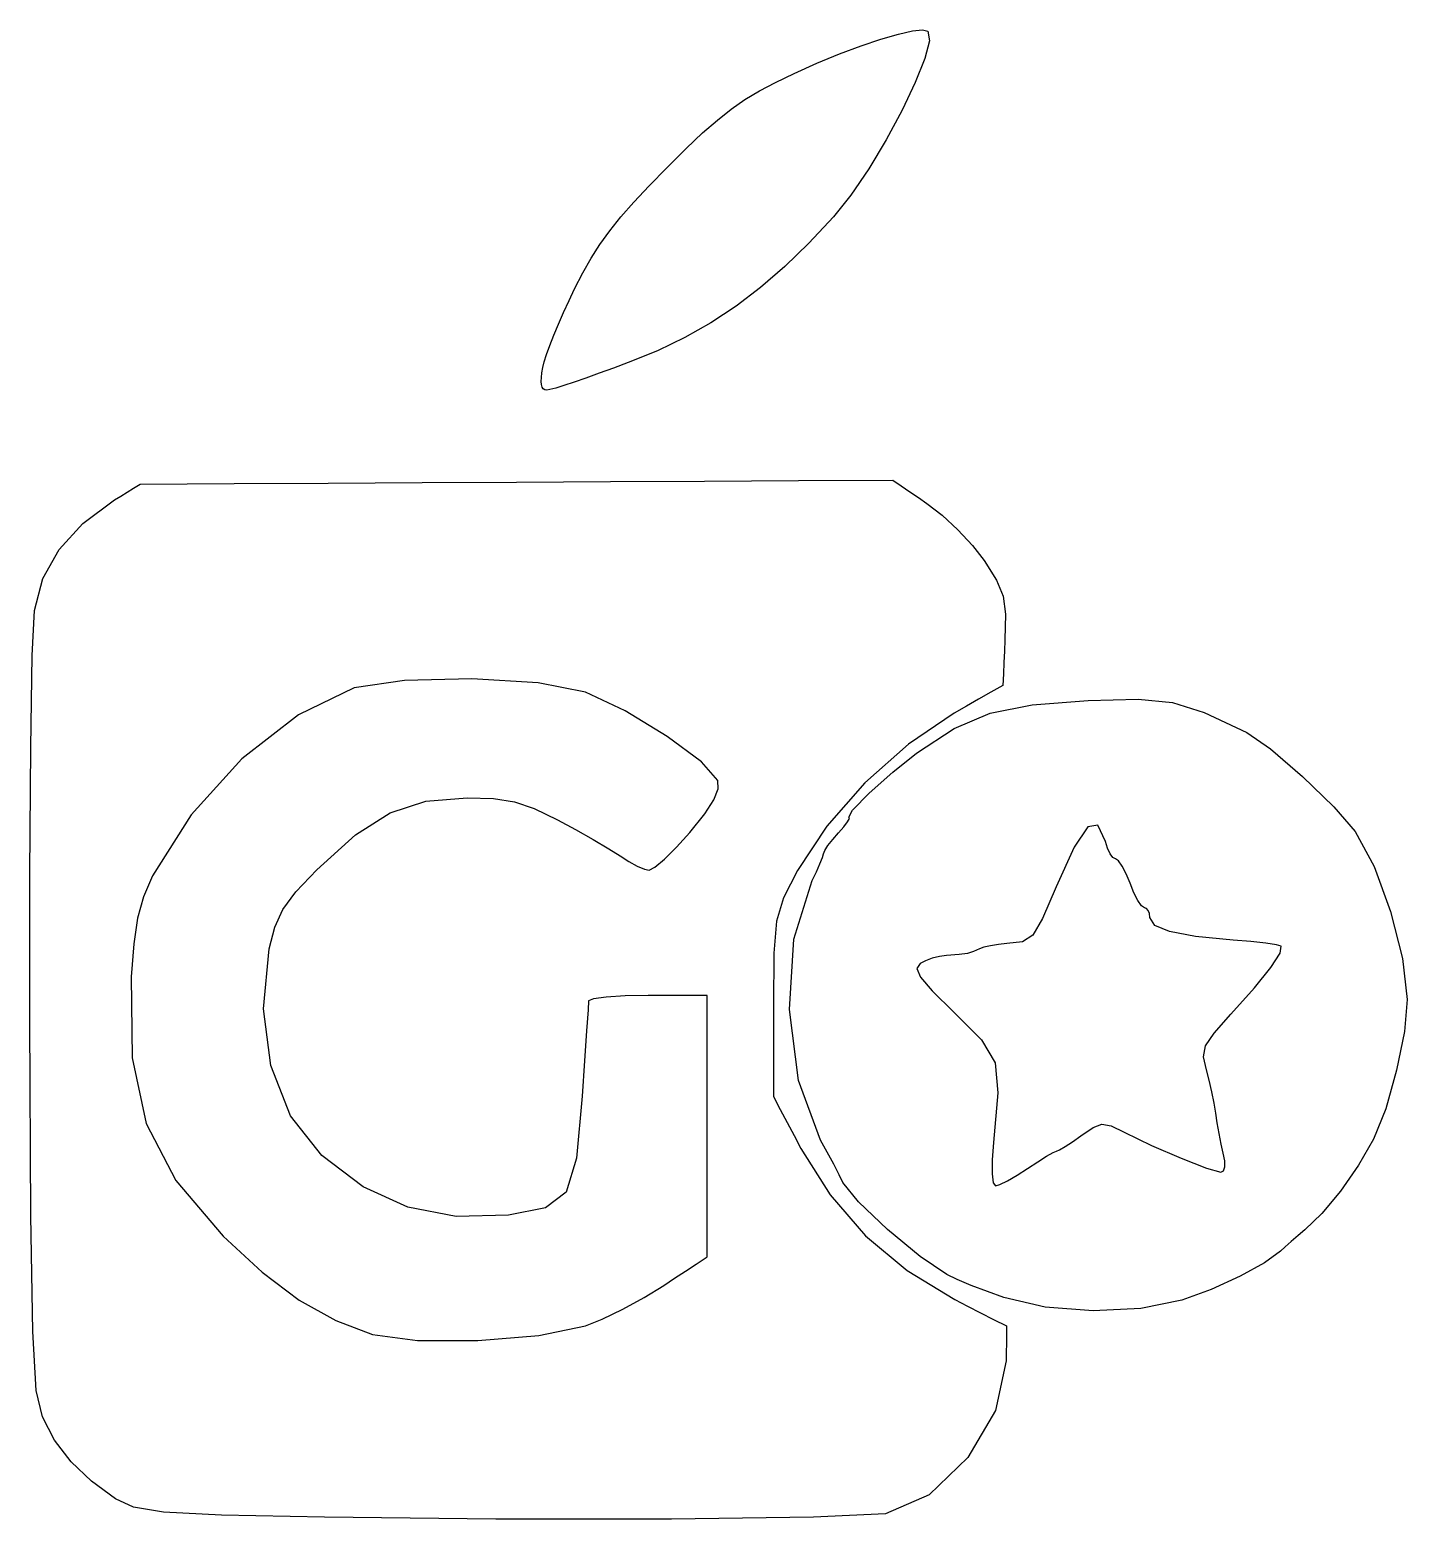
# Model space of a CAD drawing. Extents: x -19 to 53.4, y -27.2 to 51.2.
import ezdxf

# ---------------------------------------------------------------- set-up
doc = ezdxf.new("R2010")
doc.units = 0
doc.layers.add('Negro', color=7, linetype='CONTINUOUS')
doc.layers.add('rojo', color=7, linetype='CONTINUOUS')

msp = doc.modelspace()

# ---------------------------------------------------------------- linework, layer by layer
at = {"layer": 'Negro', "color": 7}
for points in [[(7.973714, 33.38333), (8.048966, 33.682565), (8.176457, 34.078359), (8.349296, 34.553703), (8.560598, 35.091601), (8.803479, 35.675048), (9.071048, 36.287044), (9.356423, 36.910583), (9.652714, 37.528664), (10.081858, 38.366155), (10.517666, 39.134133), (10.982105, 39.861453), (11.497152, 40.576977), (12.084783, 41.309558), (12.766974, 42.088054), (13.565694, 42.941327), (14.502923, 43.898233), (15.51264, 44.898832), (16.382305, 45.723528), (17.157192, 46.405865), (17.882576, 46.979391), (18.603736, 47.477652), (19.365945, 47.934194), (20.214482, 48.382563), (21.194623, 48.856305), (22.389595, 49.392671), (23.575933, 49.881028), (24.712851, 50.308476), (25.759548, 50.662112), (26.675238, 50.929038), (27.419125, 51.096353), (27.950417, 51.151161), (28.228318, 51.080554), (28.302579, 50.574846), (28.06214, 49.636), (27.565147, 48.378454), (26.869748, 46.916656), (26.034085, 45.365046), (25.116304, 43.838066), (24.174554, 42.450156), (23.266984, 41.315759), (21.972704, 39.934659), (20.698982, 38.70003), (19.427701, 37.599002), (18.140745, 36.618703), (16.820004, 35.746269), (15.447365, 34.968823), (14.00471, 34.273501), (12.473928, 33.647434), (11.690293, 33.355478), (10.942057, 33.083111), (10.246823, 32.83629), (9.6222, 32.62098), (9.085786, 32.443141), (8.655191, 32.308732), (8.348015, 32.223713), (8.181865, 32.194051), (8.082316, 32.212226), (8.003895, 32.267017), (7.946542, 32.358745), (7.910198, 32.487754), (7.894788, 32.654378), (7.900292, 32.858956), (7.926623, 33.101822), (7.973714, 33.38333)], [(-3.505803, -27.086966), (-8.914627, -26.966779), (-11.975519, -26.814343), (-13.546043, -26.553047), (-14.483768, -26.106287), (-15.752043, -25.193521), (-16.828778, -24.160093), (-17.696616, -23.025354), (-18.338201, -21.808657), (-18.656436, -20.418696), (-18.84616, -17.311057), (-18.946854, -11.237685), (-18.997995, -0.950524), (-18.997205, 6.759318), (-18.950763, 13.394004), (-18.866704, 18.24613), (-18.753064, 20.608301), (-18.304751, 22.295702), (-17.459612, 23.81826), (-16.207905, 25.189423), (-14.539886, 26.422629), (-14.205665, 26.630463), (-13.871444, 26.838298), (-13.537223, 27.046132), (-13.203002, 27.253966), (-8.255363, 27.280495), (-3.307723, 27.307052), (1.639916, 27.333581), (6.587555, 27.360138), (11.535195, 27.386695), (16.482833, 27.413224), (21.430474, 27.439781), (26.378111, 27.466338), (26.827974, 27.159227), (27.277833, 26.852115), (27.727695, 26.545004), (28.177557, 26.237892), (28.971291, 25.620624), (29.802243, 24.848047), (30.571849, 24.018807), (31.181534, 23.231554), (31.831647, 22.201629), (32.180248, 21.35748), (32.303943, 20.408237), (32.279333, 19.06303), (32.252663, 18.465374), (32.225993, 17.867717), (32.199295, 17.270061), (32.172625, 16.672405), (31.532243, 16.308214), (30.891864, 15.944023), (30.251482, 15.579832), (29.6111, 15.215641), (27.198619, 13.581755), (24.908434, 11.543318), (22.911212, 9.271895), (21.377625, 6.939049), (20.63884, 5.49391), (20.258721, 4.265495), (20.118516, 2.59137), (20.099466, -0.190915), (20.10003, -1.380194), (20.100595, -2.569475), (20.101159, -3.758754), (20.101723, -4.948036), (20.464531, -5.634157), (20.827339, -6.320282), (21.190147, -7.006404), (21.552955, -7.692525), (23.08779, -10.133138), (24.950417, -12.273384), (27.134707, -14.107247), (29.634533, -15.628707), (30.313924, -15.977481), (30.993314, -16.326251), (31.672708, -16.675024), (32.352099, -17.023797), (32.351816, -17.481211), (32.351534, -17.938629), (32.35097, -18.396043), (32.350687, -18.853458), (31.788292, -21.459421), (30.32423, -23.945144), (28.285765, -25.896118), (26.000159, -26.897841), (22.217589, -27.078833), (14.739188, -27.179008), (5.514817, -27.185866), (-3.505655, -27.086924), (-3.505684, -27.086924), (-3.505713, -27.086924), (-3.505742, -27.086924), (-3.505803, -27.086966)], [(10.216656, -17.01982), (11.107544, -16.657249), (12.180683, -16.13511), (13.300995, -15.523241), (14.333395, -14.891478), (14.905163, -14.516673), (15.476931, -14.141865), (16.048702, -13.76706), (16.62047, -13.392254), (16.62047, -11.673479), (16.62047, -9.954703), (16.62047, -8.235927), (16.62047, -6.517152), (16.62047, -4.798376), (16.62047, -3.0796), (16.62047, -1.360828), (16.62047, 0.357948), (15.842863, 0.357948), (15.065259, 0.357948), (14.287652, 0.357948), (13.510045, 0.357948), (12.301254, 0.336302), (11.309316, 0.277337), (10.636738, 0.190071), (10.386026, 0.083507), (10.355134, -0.397829), (10.281076, -1.505512), (10.174943, -3.074693), (10.047839, -4.94052), (9.747797, -8.189084), (9.207376, -9.980682), (8.116666, -10.814056), (6.165751, -11.187946), (3.419864, -11.263743), (0.883914, -10.772521), (-1.463137, -9.707584), (-3.642328, -8.062222), (-5.28247, -5.962001), (-6.322786, -3.330107), (-6.71705, -0.347452), (-6.419034, 2.805035), (-6.120966, 3.959408), (-5.69347, 4.887936), (-5.000565, 5.815942), (-3.90627, 6.96875), (-1.876874, 8.804331), (-0.044663, 9.971289), (1.832264, 10.585803), (3.995808, 10.764057), (5.392397, 10.72027), (6.49051, 10.551524), (7.530549, 10.199206), (8.752927, 9.604702), (9.692058, 9.09596), (10.626045, 8.566901), (11.446817, 8.080081), (12.046317, 7.698068), (12.506432, 7.407247), (12.947689, 7.168727), (13.319991, 7.007146), (13.573235, 6.947148), (13.874391, 7.103652), (14.377148, 7.531662), (15.011482, 8.165744), (15.707365, 8.940473), (16.490944, 9.910747), (16.978328, 10.653593), (17.198247, 11.22229), (17.179451, 11.670123), (16.31725, 12.647631), (14.515925, 13.983772), (12.305665, 15.324726), (10.216667, 16.316672), (7.736651, 16.807823), (4.245714, 17.01881), (0.699617, 16.932676), (-1.945876, 16.532459), (-4.870881, 15.127311), (-7.840826, 12.798267), (-10.511714, 9.86617), (-12.539547, 6.651865), (-13.011129, 5.551624), (-13.330094, 4.419631), (-13.534204, 3.077252), (-13.661222, 1.34585), (-13.607725, -2.917673), (-12.872539, -6.367295), (-11.325533, -9.370991), (-8.836574, -12.296733), (-6.787422, -14.188858), (-4.826444, -15.658795), (-2.903917, -16.739198), (-0.970118, -17.462717), (1.393519, -17.781151), (4.568698, -17.792779), (7.771164, -17.52865), (10.216667, -17.019812), (10.216656, -17.01982)]]:
    msp.add_lwpolyline(points, dxfattribs=at)
at = {"layer": 'rojo', "color": 7}
for points in [[(32.218924, -15.52752), (31.359447, -15.217761), (30.507091, -14.886982), (29.760331, -14.574782), (29.217648, -14.320757), (27.824843, -13.376933), (26.105694, -11.949111), (24.577134, -10.495856), (23.75609, -9.475747), (23.560544, -9.073738), (23.273377, -8.520179), (22.933223, -7.888083), (22.578715, -7.250472), (21.418404, -4.111399), (20.944618, -0.385747), (21.177028, 3.320836), (22.135299, 6.402688), (22.363301, 6.863306), (22.552232, 7.282318), (22.682435, 7.613523), (22.734256, 7.81072), (22.80101, 7.983739), (22.971879, 8.249116), (23.220997, 8.570702), (23.522495, 8.912349), (23.80558, 9.232039), (24.004561, 9.493837), (24.101234, 9.670728), (24.077386, 9.735696), (24.261471, 10.105655), (25.138869, 11.003542), (26.374576, 12.111378), (27.633589, 13.111181), (29.614441, 14.395069), (31.507769, 15.199967), (33.71732, 15.649298), (36.646841, 15.866485), (39.290405, 15.936798), (41.085632, 15.77699), (42.750494, 15.243121), (45.002972, 14.191254), (46.240615, 13.330995), (47.928874, 11.87726), (49.578068, 10.277997), (50.698502, 8.981158), (51.688379, 7.136793), (52.55875, 4.775327), (53.181857, 2.309656), (53.429958, 0.152685), (53.282204, -1.530827), (52.874791, -3.576746), (52.301278, -5.597229), (51.655224, -7.204425), (50.863373, -8.572206), (49.920838, -9.927023), (48.94536, -11.112909), (48.054681, -11.973901), (47.693953, -12.268948), (47.330126, -12.578128), (47.005598, -12.864744), (46.762755, -13.092111), (45.929914, -13.7026), (44.644344, -14.406809), (43.121411, -15.097754), (41.57649, -15.668442), (39.424082, -16.102511), (36.913346, -16.220192), (34.394786, -16.026771), (32.218924, -15.52752)], [(33.464873, -8.743882), (34.00263, -8.388672), (34.470278, -8.097782), (34.817626, -7.901237), (34.994483, -7.82905), (35.151311, -7.765215), (35.444125, -7.591402), (35.831063, -7.334163), (36.270263, -7.020041), (36.910583, -6.577432), (37.376114, -6.408524), (37.856787, -6.497216), (38.542522, -6.827404), (39.975866, -7.522089), (41.543224, -8.203032), (42.882806, -8.721025), (43.632828, -8.926847), (43.768721, -8.855529), (43.836514, -8.653803), (43.833974, -8.340019), (43.758615, -7.932522), (43.649996, -7.458874), (43.538738, -6.904279), (43.4379, -6.337777), (43.360546, -5.828408), (43.275902, -5.305312), (43.155224, -4.701427), (43.014598, -4.091503), (42.870123, -3.550293), (42.726672, -2.866192), (42.832026, -2.29112), (43.279444, -1.613766), (44.162193, -0.622833), (45.39385, 0.75381), (46.265965, 1.838681), (46.746343, 2.588116), (46.802794, 2.958462), (46.556758, 3.030768), (45.999694, 3.114805), (45.214278, 3.200143), (44.283181, 3.276349), (42.294099, 3.465737), (40.933587, 3.718862), (40.152969, 4.04898), (39.903581, 4.46935), (39.880495, 4.667072), (39.817672, 4.828992), (39.724691, 4.938398), (39.61115, 4.978578), (39.461065, 5.079639), (39.268583, 5.354803), (39.058497, 5.762044), (38.855599, 6.259342), (38.6519, 6.756637), (38.439632, 7.163878), (38.243922, 7.439042), (38.089894, 7.540103), (37.954291, 7.61229), (37.808752, 7.808835), (37.670737, 8.099724), (37.55771, 8.454935), (37.170775, 9.312258), (36.639847, 9.228892), (35.920361, 8.163907), (34.967751, 6.076374), (34.253198, 4.410304), (33.740231, 3.536673), (33.195537, 3.185245), (32.385799, 3.08577), (31.936947, 3.04353), (31.514401, 2.978362), (31.165665, 2.89915), (30.93823, 2.814791), (30.632372, 2.665273), (30.307119, 2.569492), (29.862876, 2.50696), (29.200052, 2.45719), (28.837052, 2.408789), (28.457325, 2.314962), (28.105902, 2.189229), (27.827809, 2.045112), (27.648742, 1.773369), (27.833527, 1.328014), (28.45658, 0.601057), (29.592326, -0.515501), (31.052581, -1.980624), (31.756395, -3.183828), (31.898663, -4.7669), (31.674271, -7.371636), (31.605022, -8.289725), (31.600874, -9.013605), (31.659311, -9.488266), (31.777855, -9.658711), (32.015862, -9.586524), (32.413287, -9.389979), (32.914771, -9.099093), (33.464954, -8.743882), (33.464873, -8.743882)]]:
    msp.add_lwpolyline(points, dxfattribs=at)

doc.saveas('drawing.dxf')
